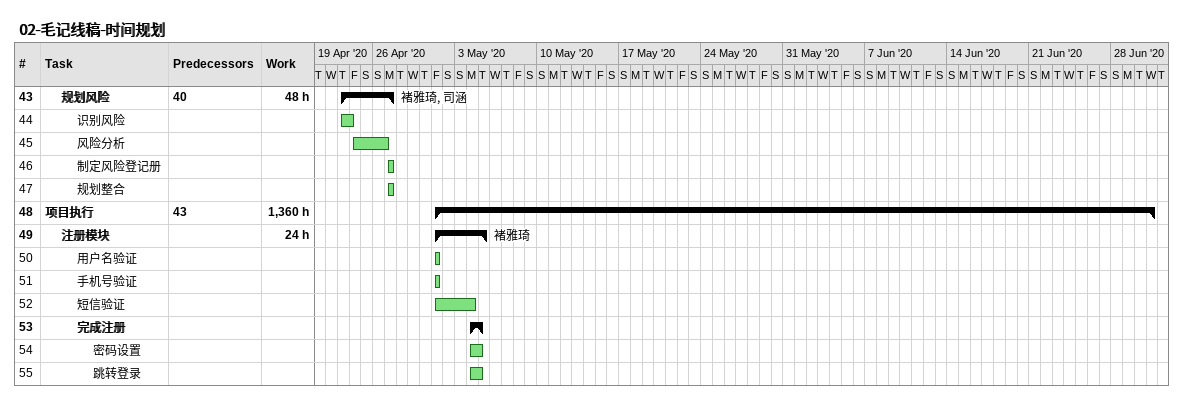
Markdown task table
02-毛记线稿-时间规划

| ID | Level | Task | Start | Finish | Predecessors | Resources | Work (h) |
|---|---|---|---|---|---|---|---|
| 43 | 2 | **规划风险** | 2020-04-23 | 2020-04-27 | 40 | 褚雅琦, 司涵 | 48 |
| 44 | 3 | 识别风险 | 2020-04-23 | 2020-04-24 |  |  |  |
| 45 | 3 | 风险分析 | 2020-04-24 | 2020-04-27 |  |  |  |
| 46 | 3 | 制定风险登记册 | 2020-04-27 | 2020-04-27 |  |  |  |
| 47 | 3 | 规划整合 | 2020-04-27 | 2020-04-27 |  |  |  |
| 48 | 1 | **项目执行** | 2020-05-01 | 2020-07-01 | 43 |  | 1360 |
| 49 | 2 | **注册模块** | 2020-05-01 | 2020-05-05 |  | 褚雅琦 | 24 |
| 50 | 3 | 用户名验证 | 2020-05-01 | 2020-05-01 |  |  |  |
| 51 | 3 | 手机号验证 | 2020-05-01 | 2020-05-01 |  |  |  |
| 52 | 3 | 短信验证 | 2020-05-01 | 2020-05-04 |  |  |  |
| 53 | 3 | **完成注册** | 2020-05-04 | 2020-05-05 |  |  |  |
| 54 | 4 | 密码设置 | 2020-05-04 | 2020-05-05 |  |  |  |
| 55 | 4 | 跳转登录 | 2020-05-04 | 2020-05-05 |  |  |  |
